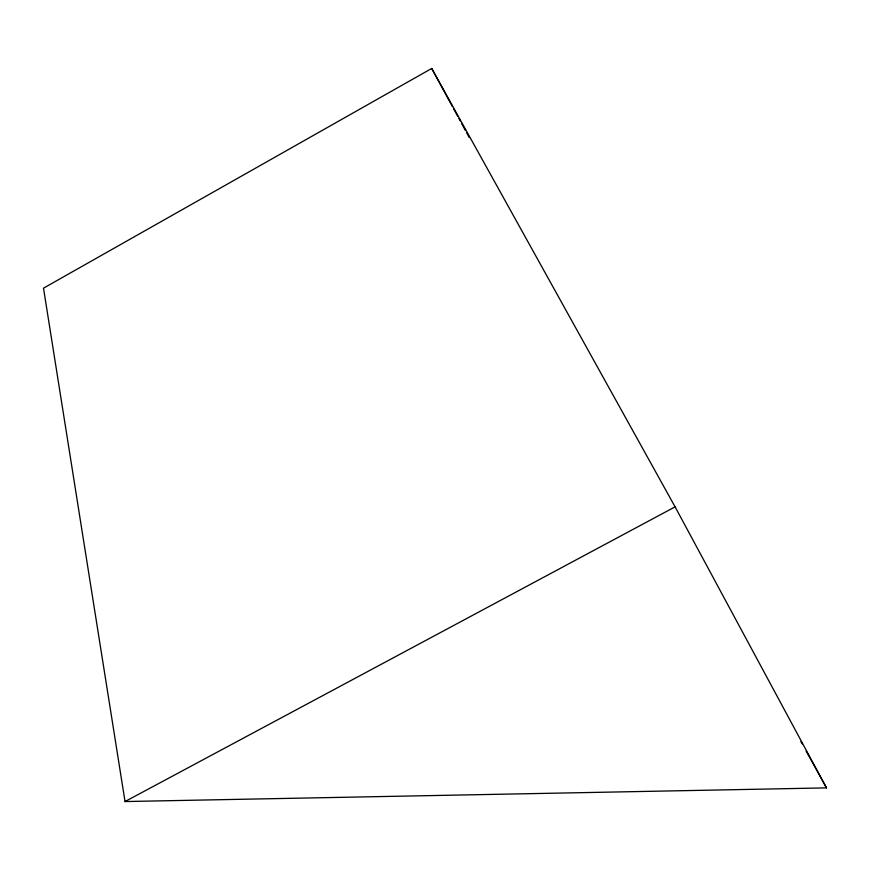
<?xml version="1.0" encoding="UTF-8"?>
<svg xmlns="http://www.w3.org/2000/svg" width="870" height="870" viewBox="0 0 870 870"><rect width="100%" height="100%" fill="white"/><g stroke="black" fill="none" stroke-linecap="round" stroke-linejoin="round"><path stroke-width="1.3" d="M431.727 68.447L43.5 288.177L125.03 801.553L826.5 787.883L675.087 506.851L431.727 68.447L452.433 106.586M125.03 801.553L675.087 506.851M800.911 741.577L802.227 743.948M806.164 751.082L826.5 787.883M453.727 108.968L457.609 116.123M458.903 118.505L460.197 120.886M461.491 123.268L465.374 130.424M466.668 132.805L469.256 137.58"/></g></svg>
